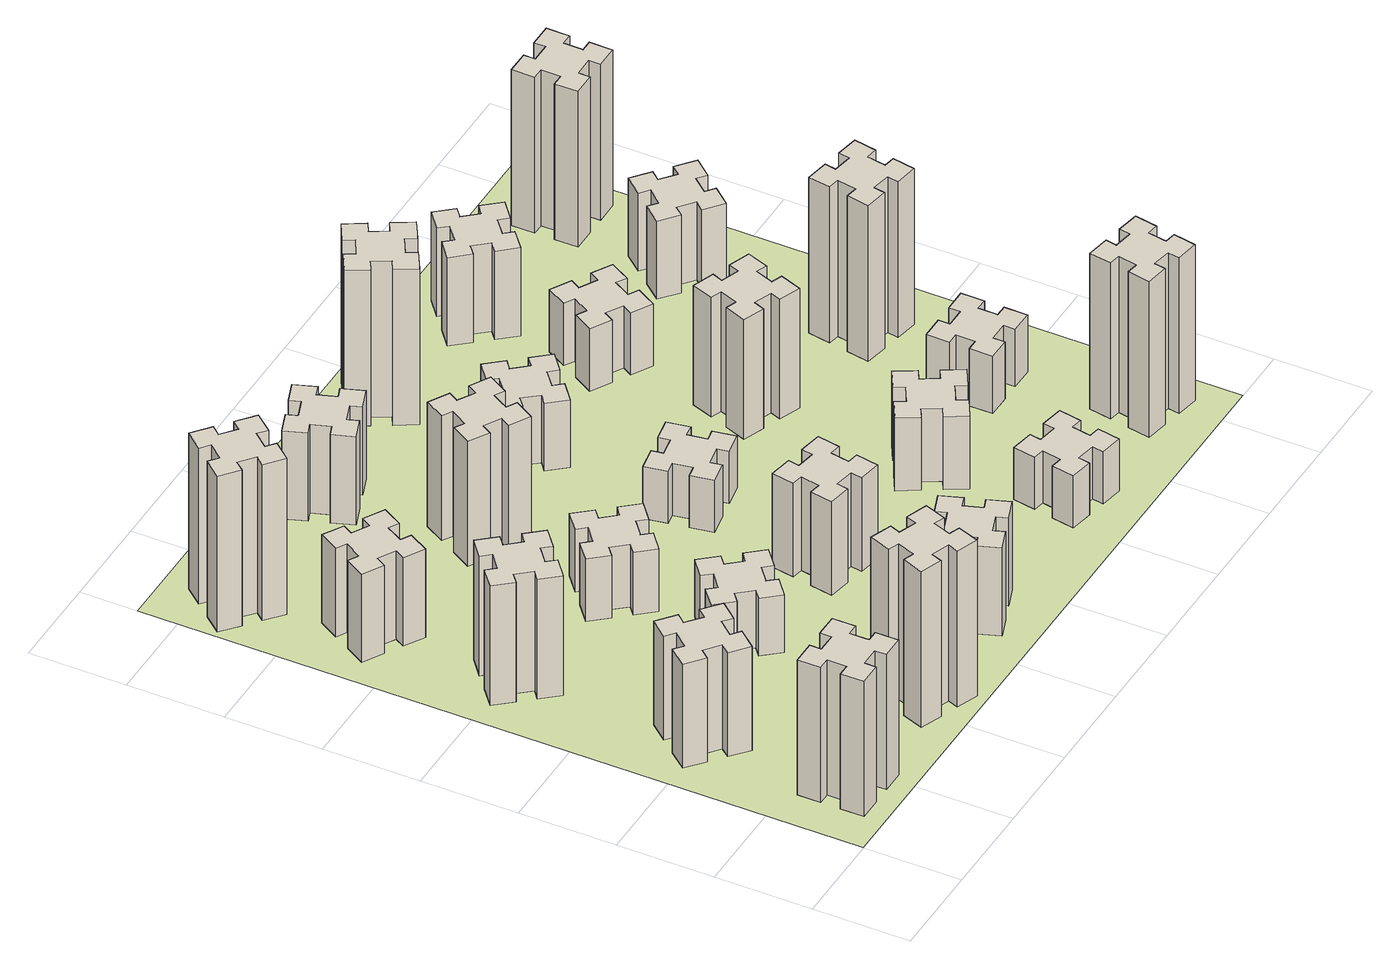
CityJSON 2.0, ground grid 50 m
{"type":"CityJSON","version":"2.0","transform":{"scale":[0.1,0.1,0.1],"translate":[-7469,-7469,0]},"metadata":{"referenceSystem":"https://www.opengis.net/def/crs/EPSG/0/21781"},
"CityObjects":{
"building1":{"type":"Building","attributes":{"class":"1000","function":"1000","usage":"1000","yearOfConstruction":2016,"roofType":"1000","measuredHeight":78,"storeysAboveGround":30,"storeysBelowGround":0},"geometry":[{"type":"Solid","lod":"1","boundaries":[[[[0,1,2,3,4,5,6,7,8,9,10,11,12,13,14,15,16,17,18,19]],[[17,16,20,21]],[[16,15,22,20]],[[15,14,23,22]],[[14,13,24,23]],[[13,12,25,24]],[[12,11,26,25]],[[11,10,27,26]],[[10,9,28,27]],[[9,8,29,28]],[[8,7,30,29]],[[7,6,31,30]],[[6,5,32,31]],[[5,4,33,32]],[[4,3,34,33]],[[3,2,35,34]],[[2,1,36,35]],[[1,0,37,36]],[[0,19,38,37]],[[19,18,39,38]],[[18,17,21,39]],[[24,25,26,27,28,29,30,31,32,33,34,35,36,37,38,39,21,20,22,23]]]]}]},
"building2":{"type":"Building","attributes":{"class":"1000","function":"1000","usage":"1000","yearOfConstruction":2016,"roofType":"1000","measuredHeight":60,"storeysAboveGround":30,"storeysBelowGround":0},"geometry":[{"type":"Solid","lod":"1","boundaries":[[[[40,41,42,43,44,45,46,47,48,49,50,51,52,53,54,55,56,57,58,59]],[[57,56,60,61]],[[56,55,62,60]],[[55,54,63,62]],[[54,53,64,63]],[[53,52,65,64]],[[52,51,66,65]],[[51,50,67,66]],[[50,49,68,67]],[[49,48,69,68]],[[48,47,70,69]],[[47,46,71,70]],[[46,45,72,71]],[[45,44,73,72]],[[44,43,74,73]],[[43,42,75,74]],[[42,41,76,75]],[[41,40,77,76]],[[40,59,78,77]],[[59,58,79,78]],[[58,57,61,79]],[[64,65,66,67,68,69,70,71,72,73,74,75,76,77,78,79,61,60,62,63]]]]}]},
"building3":{"type":"Building","attributes":{"class":"1000","function":"1000","usage":"1000","yearOfConstruction":2016,"roofType":"1000","measuredHeight":69,"storeysAboveGround":30,"storeysBelowGround":0},"geometry":[{"type":"Solid","lod":"1","boundaries":[[[[80,81,82,83,84,85,86,87,88,89,90,91,92,93,94,95,96,97,98,99]],[[97,96,100,101]],[[96,95,102,100]],[[95,94,103,102]],[[94,93,104,103]],[[93,92,105,104]],[[92,91,106,105]],[[91,90,107,106]],[[90,89,108,107]],[[89,88,109,108]],[[88,87,110,109]],[[87,86,111,110]],[[86,85,112,111]],[[85,84,113,112]],[[84,83,114,113]],[[83,82,115,114]],[[82,81,116,115]],[[81,80,117,116]],[[80,99,118,117]],[[99,98,119,118]],[[98,97,101,119]],[[104,105,106,107,108,109,110,111,112,113,114,115,116,117,118,119,101,100,102,103]]]]}]},
"building4":{"type":"Building","attributes":{"class":"1000","function":"1000","usage":"1000","yearOfConstruction":2016,"roofType":"1000","measuredHeight":51,"storeysAboveGround":30,"storeysBelowGround":0},"geometry":[{"type":"Solid","lod":"1","boundaries":[[[[120,121,122,123,124,125,126,127,128,129,130,131,132,133,134,135,136,137,138,139]],[[137,136,140,141]],[[136,135,142,140]],[[135,134,143,142]],[[134,133,144,143]],[[133,132,145,144]],[[132,131,146,145]],[[131,130,147,146]],[[130,129,148,147]],[[129,128,149,148]],[[128,127,150,149]],[[127,126,151,150]],[[126,125,152,151]],[[125,124,153,152]],[[124,123,154,153]],[[123,122,155,154]],[[122,121,156,155]],[[121,120,157,156]],[[120,139,158,157]],[[139,138,159,158]],[[138,137,141,159]],[[144,145,146,147,148,149,150,151,152,153,154,155,156,157,158,159,141,140,142,143]]]]}]},
"building5":{"type":"Building","attributes":{"class":"1000","function":"1000","usage":"1000","yearOfConstruction":2016,"roofType":"1000","measuredHeight":90,"storeysAboveGround":30,"storeysBelowGround":0},"geometry":[{"type":"Solid","lod":"1","boundaries":[[[[160,161,162,163,164,165,166,167,168,169,170,171,172,173,174,175,176,177,178,179]],[[177,176,180,181]],[[176,175,182,180]],[[175,174,183,182]],[[174,173,184,183]],[[173,172,185,184]],[[172,171,186,185]],[[171,170,187,186]],[[170,169,188,187]],[[169,168,189,188]],[[168,167,190,189]],[[167,166,191,190]],[[166,165,192,191]],[[165,164,193,192]],[[164,163,194,193]],[[163,162,195,194]],[[162,161,196,195]],[[161,160,197,196]],[[160,179,198,197]],[[179,178,199,198]],[[178,177,181,199]],[[184,185,186,187,188,189,190,191,192,193,194,195,196,197,198,199,181,180,182,183]]]]}]},
"building6":{"type":"Building","attributes":{"class":"1000","function":"1000","usage":"1000","yearOfConstruction":2016,"roofType":"1000","measuredHeight":90,"storeysAboveGround":30,"storeysBelowGround":0},"geometry":[{"type":"Solid","lod":"1","boundaries":[[[[200,201,202,203,204,205,206,207,208,209,210,211,212,213,214,215,216,217,218,219]],[[217,216,220,221]],[[216,215,222,220]],[[215,214,223,222]],[[214,213,224,223]],[[213,212,225,224]],[[212,211,226,225]],[[211,210,227,226]],[[210,209,228,227]],[[209,208,229,228]],[[208,207,230,229]],[[207,206,231,230]],[[206,205,232,231]],[[205,204,233,232]],[[204,203,234,233]],[[203,202,235,234]],[[202,201,236,235]],[[201,200,237,236]],[[200,219,238,237]],[[219,218,239,238]],[[218,217,221,239]],[[224,225,226,227,228,229,230,231,232,233,234,235,236,237,238,239,221,220,222,223]]]]}]},
"building7":{"type":"Building","attributes":{"class":"1000","function":"1000","usage":"1000","yearOfConstruction":2016,"roofType":"1000","measuredHeight":33,"storeysAboveGround":30,"storeysBelowGround":0},"geometry":[{"type":"Solid","lod":"1","boundaries":[[[[240,241,242,243,244,245,246,247,248,249,250,251,252,253,254,255,256,257,258,259]],[[257,256,260,261]],[[256,255,262,260]],[[255,254,263,262]],[[254,253,264,263]],[[253,252,265,264]],[[252,251,266,265]],[[251,250,267,266]],[[250,249,268,267]],[[249,248,269,268]],[[248,247,270,269]],[[247,246,271,270]],[[246,245,272,271]],[[245,244,273,272]],[[244,243,274,273]],[[243,242,275,274]],[[242,241,276,275]],[[241,240,277,276]],[[240,259,278,277]],[[259,258,279,278]],[[258,257,261,279]],[[264,265,266,267,268,269,270,271,272,273,274,275,276,277,278,279,261,260,262,263]]]]}]},
"building8":{"type":"Building","attributes":{"class":"1000","function":"1000","usage":"1000","yearOfConstruction":2016,"roofType":"1000","measuredHeight":36,"storeysAboveGround":30,"storeysBelowGround":0},"geometry":[{"type":"Solid","lod":"1","boundaries":[[[[280,281,282,283,284,285,286,287,288,289,290,291,292,293,294,295,296,297,298,299]],[[297,296,300,301]],[[296,295,302,300]],[[295,294,303,302]],[[294,293,304,303]],[[293,292,305,304]],[[292,291,306,305]],[[291,290,307,306]],[[290,289,308,307]],[[289,288,309,308]],[[288,287,310,309]],[[287,286,311,310]],[[286,285,312,311]],[[285,284,313,312]],[[284,283,314,313]],[[283,282,315,314]],[[282,281,316,315]],[[281,280,317,316]],[[280,299,318,317]],[[299,298,319,318]],[[298,297,301,319]],[[304,305,306,307,308,309,310,311,312,313,314,315,316,317,318,319,301,300,302,303]]]]}]},
"building9":{"type":"Building","attributes":{"class":"1000","function":"1000","usage":"1000","yearOfConstruction":2016,"roofType":"1000","measuredHeight":51,"storeysAboveGround":30,"storeysBelowGround":0},"geometry":[{"type":"Solid","lod":"1","boundaries":[[[[320,321,322,323,324,325,326,327,328,329,330,331,332,333,334,335,336,337,338,339]],[[337,336,340,341]],[[336,335,342,340]],[[335,334,343,342]],[[334,333,344,343]],[[333,332,345,344]],[[332,331,346,345]],[[331,330,347,346]],[[330,329,348,347]],[[329,328,349,348]],[[328,327,350,349]],[[327,326,351,350]],[[326,325,352,351]],[[325,324,353,352]],[[324,323,354,353]],[[323,322,355,354]],[[322,321,356,355]],[[321,320,357,356]],[[320,339,358,357]],[[339,338,359,358]],[[338,337,341,359]],[[344,345,346,347,348,349,350,351,352,353,354,355,356,357,358,359,341,340,342,343]]]]}]},
"building10":{"type":"Building","attributes":{"class":"1000","function":"1000","usage":"1000","yearOfConstruction":2016,"roofType":"1000","measuredHeight":72,"storeysAboveGround":30,"storeysBelowGround":0},"geometry":[{"type":"Solid","lod":"1","boundaries":[[[[360,361,362,363,364,365,366,367,368,369,370,371,372,373,374,375,376,377,378,379]],[[377,376,380,381]],[[376,375,382,380]],[[375,374,383,382]],[[374,373,384,383]],[[373,372,385,384]],[[372,371,386,385]],[[371,370,387,386]],[[370,369,388,387]],[[369,368,389,388]],[[368,367,390,389]],[[367,366,391,390]],[[366,365,392,391]],[[365,364,393,392]],[[364,363,394,393]],[[363,362,395,394]],[[362,361,396,395]],[[361,360,397,396]],[[360,379,398,397]],[[379,378,399,398]],[[378,377,381,399]],[[384,385,386,387,388,389,390,391,392,393,394,395,396,397,398,399,381,380,382,383]]]]}]},
"building11":{"type":"Building","attributes":{"class":"1000","function":"1000","usage":"1000","yearOfConstruction":2016,"roofType":"1000","measuredHeight":54,"storeysAboveGround":30,"storeysBelowGround":0},"geometry":[{"type":"Solid","lod":"1","boundaries":[[[[400,401,402,403,404,405,406,407,408,409,410,411,412,413,414,415,416,417,418,419]],[[417,416,420,421]],[[416,415,422,420]],[[415,414,423,422]],[[414,413,424,423]],[[413,412,425,424]],[[412,411,426,425]],[[411,410,427,426]],[[410,409,428,427]],[[409,408,429,428]],[[408,407,430,429]],[[407,406,431,430]],[[406,405,432,431]],[[405,404,433,432]],[[404,403,434,433]],[[403,402,435,434]],[[402,401,436,435]],[[401,400,437,436]],[[400,419,438,437]],[[419,418,439,438]],[[418,417,421,439]],[[424,425,426,427,428,429,430,431,432,433,434,435,436,437,438,439,421,420,422,423]]]]}]},
"building12":{"type":"Building","attributes":{"class":"1000","function":"1000","usage":"1000","yearOfConstruction":2016,"roofType":"1000","measuredHeight":51,"storeysAboveGround":30,"storeysBelowGround":0},"geometry":[{"type":"Solid","lod":"1","boundaries":[[[[440,441,442,443,444,445,446,447,448,449,450,451,452,453,454,455,456,457,458,459]],[[457,456,460,461]],[[456,455,462,460]],[[455,454,463,462]],[[454,453,464,463]],[[453,452,465,464]],[[452,451,466,465]],[[451,450,467,466]],[[450,449,468,467]],[[449,448,469,468]],[[448,447,470,469]],[[447,446,471,470]],[[446,445,472,471]],[[445,444,473,472]],[[444,443,474,473]],[[443,442,475,474]],[[442,441,476,475]],[[441,440,477,476]],[[440,459,478,477]],[[459,458,479,478]],[[458,457,461,479]],[[464,465,466,467,468,469,470,471,472,473,474,475,476,477,478,479,461,460,462,463]]]]}]},
"building13":{"type":"Building","attributes":{"class":"1000","function":"1000","usage":"1000","yearOfConstruction":2016,"roofType":"1000","measuredHeight":30,"storeysAboveGround":30,"storeysBelowGround":0},"geometry":[{"type":"Solid","lod":"1","boundaries":[[[[480,481,482,483,484,485,486,487,488,489,490,491,492,493,494,495,496,497,498,499]],[[497,496,500,501]],[[496,495,502,500]],[[495,494,503,502]],[[494,493,504,503]],[[493,492,505,504]],[[492,491,506,505]],[[491,490,507,506]],[[490,489,508,507]],[[489,488,509,508]],[[488,487,510,509]],[[487,486,511,510]],[[486,485,512,511]],[[485,484,513,512]],[[484,483,514,513]],[[483,482,515,514]],[[482,481,516,515]],[[481,480,517,516]],[[480,499,518,517]],[[499,498,519,518]],[[498,497,501,519]],[[504,505,506,507,508,509,510,511,512,513,514,515,516,517,518,519,501,500,502,503]]]]}]},
"building14":{"type":"Building","attributes":{"class":"1000","function":"1000","usage":"1000","yearOfConstruction":2016,"roofType":"1000","measuredHeight":39,"storeysAboveGround":30,"storeysBelowGround":0},"geometry":[{"type":"Solid","lod":"1","boundaries":[[[[520,521,522,523,524,525,526,527,528,529,530,531,532,533,534,535,536,537,538,539]],[[537,536,540,541]],[[536,535,542,540]],[[535,534,543,542]],[[534,533,544,543]],[[533,532,545,544]],[[532,531,546,545]],[[531,530,547,546]],[[530,529,548,547]],[[529,528,549,548]],[[528,527,550,549]],[[527,526,551,550]],[[526,525,552,551]],[[525,524,553,552]],[[524,523,554,553]],[[523,522,555,554]],[[522,521,556,555]],[[521,520,557,556]],[[520,539,558,557]],[[539,538,559,558]],[[538,537,541,559]],[[544,545,546,547,548,549,550,551,552,553,554,555,556,557,558,559,541,540,542,543]]]]}]},
"building15":{"type":"Building","attributes":{"class":"1000","function":"1000","usage":"1000","yearOfConstruction":2016,"roofType":"1000","measuredHeight":30,"storeysAboveGround":30,"storeysBelowGround":0},"geometry":[{"type":"Solid","lod":"1","boundaries":[[[[560,561,562,563,564,565,566,567,568,569,570,571,572,573,574,575,576,577,578,579]],[[577,576,580,581]],[[576,575,582,580]],[[575,574,583,582]],[[574,573,584,583]],[[573,572,585,584]],[[572,571,586,585]],[[571,570,587,586]],[[570,569,588,587]],[[569,568,589,588]],[[568,567,590,589]],[[567,566,591,590]],[[566,565,592,591]],[[565,564,593,592]],[[564,563,594,593]],[[563,562,595,594]],[[562,561,596,595]],[[561,560,597,596]],[[560,579,598,597]],[[579,578,599,598]],[[578,577,581,599]],[[584,585,586,587,588,589,590,591,592,593,594,595,596,597,598,599,581,580,582,583]]]]}]},
"building16":{"type":"Building","attributes":{"class":"1000","function":"1000","usage":"1000","yearOfConstruction":2016,"roofType":"1000","measuredHeight":90,"storeysAboveGround":30,"storeysBelowGround":0},"geometry":[{"type":"Solid","lod":"1","boundaries":[[[[600,601,602,603,604,605,606,607,608,609,610,611,612,613,614,615,616,617,618,619]],[[617,616,620,621]],[[616,615,622,620]],[[615,614,623,622]],[[614,613,624,623]],[[613,612,625,624]],[[612,611,626,625]],[[611,610,627,626]],[[610,609,628,627]],[[609,608,629,628]],[[608,607,630,629]],[[607,606,631,630]],[[606,605,632,631]],[[605,604,633,632]],[[604,603,634,633]],[[603,602,635,634]],[[602,601,636,635]],[[601,600,637,636]],[[600,619,638,637]],[[619,618,639,638]],[[618,617,621,639]],[[624,625,626,627,628,629,630,631,632,633,634,635,636,637,638,639,621,620,622,623]]]]}]},
"building17":{"type":"Building","attributes":{"class":"1000","function":"1000","usage":"1000","yearOfConstruction":2016,"roofType":"1000","measuredHeight":42,"storeysAboveGround":30,"storeysBelowGround":0},"geometry":[{"type":"Solid","lod":"1","boundaries":[[[[640,641,642,643,644,645,646,647,648,649,650,651,652,653,654,655,656,657,658,659]],[[657,656,660,661]],[[656,655,662,660]],[[655,654,663,662]],[[654,653,664,663]],[[653,652,665,664]],[[652,651,666,665]],[[651,650,667,666]],[[650,649,668,667]],[[649,648,669,668]],[[648,647,670,669]],[[647,646,671,670]],[[646,645,672,671]],[[645,644,673,672]],[[644,643,674,673]],[[643,642,675,674]],[[642,641,676,675]],[[641,640,677,676]],[[640,659,678,677]],[[659,658,679,678]],[[658,657,661,679]],[[664,665,666,667,668,669,670,671,672,673,674,675,676,677,678,679,661,660,662,663]]]]}]},
"building18":{"type":"Building","attributes":{"class":"1000","function":"1000","usage":"1000","yearOfConstruction":2016,"roofType":"1000","measuredHeight":69,"storeysAboveGround":30,"storeysBelowGround":0},"geometry":[{"type":"Solid","lod":"1","boundaries":[[[[680,681,682,683,684,685,686,687,688,689,690,691,692,693,694,695,696,697,698,699]],[[697,696,700,701]],[[696,695,702,700]],[[695,694,703,702]],[[694,693,704,703]],[[693,692,705,704]],[[692,691,706,705]],[[691,690,707,706]],[[690,689,708,707]],[[689,688,709,708]],[[688,687,710,709]],[[687,686,711,710]],[[686,685,712,711]],[[685,684,713,712]],[[684,683,714,713]],[[683,682,715,714]],[[682,681,716,715]],[[681,680,717,716]],[[680,699,718,717]],[[699,698,719,718]],[[698,697,701,719]],[[704,705,706,707,708,709,710,711,712,713,714,715,716,717,718,719,701,700,702,703]]]]}]},
"building19":{"type":"Building","attributes":{"class":"1000","function":"1000","usage":"1000","yearOfConstruction":2016,"roofType":"1000","measuredHeight":36,"storeysAboveGround":30,"storeysBelowGround":0},"geometry":[{"type":"Solid","lod":"1","boundaries":[[[[720,721,722,723,724,725,726,727,728,729,730,731,732,733,734,735,736,737,738,739]],[[737,736,740,741]],[[736,735,742,740]],[[735,734,743,742]],[[734,733,744,743]],[[733,732,745,744]],[[732,731,746,745]],[[731,730,747,746]],[[730,729,748,747]],[[729,728,749,748]],[[728,727,750,749]],[[727,726,751,750]],[[726,725,752,751]],[[725,724,753,752]],[[724,723,754,753]],[[723,722,755,754]],[[722,721,756,755]],[[721,720,757,756]],[[720,739,758,757]],[[739,738,759,758]],[[738,737,741,759]],[[744,745,746,747,748,749,750,751,752,753,754,755,756,757,758,759,741,740,742,743]]]]}]},
"building20":{"type":"Building","attributes":{"class":"1000","function":"1000","usage":"1000","yearOfConstruction":2016,"roofType":"1000","measuredHeight":90,"storeysAboveGround":30,"storeysBelowGround":0},"geometry":[{"type":"Solid","lod":"1","boundaries":[[[[760,761,762,763,764,765,766,767,768,769,770,771,772,773,774,775,776,777,778,779]],[[777,776,780,781]],[[776,775,782,780]],[[775,774,783,782]],[[774,773,784,783]],[[773,772,785,784]],[[772,771,786,785]],[[771,770,787,786]],[[770,769,788,787]],[[769,768,789,788]],[[768,767,790,789]],[[767,766,791,790]],[[766,765,792,791]],[[765,764,793,792]],[[764,763,794,793]],[[763,762,795,794]],[[762,761,796,795]],[[761,760,797,796]],[[760,779,798,797]],[[779,778,799,798]],[[778,777,781,799]],[[784,785,786,787,788,789,790,791,792,793,794,795,796,797,798,799,781,780,782,783]]]]}]},
"building21":{"type":"Building","attributes":{"class":"1000","function":"1000","usage":"1000","yearOfConstruction":2016,"roofType":"1000","measuredHeight":33,"storeysAboveGround":30,"storeysBelowGround":0},"geometry":[{"type":"Solid","lod":"1","boundaries":[[[[800,801,802,803,804,805,806,807,808,809,810,811,812,813,814,815,816,817,818,819]],[[817,816,820,821]],[[816,815,822,820]],[[815,814,823,822]],[[814,813,824,823]],[[813,812,825,824]],[[812,811,826,825]],[[811,810,827,826]],[[810,809,828,827]],[[809,808,829,828]],[[808,807,830,829]],[[807,806,831,830]],[[806,805,832,831]],[[805,804,833,832]],[[804,803,834,833]],[[803,802,835,834]],[[802,801,836,835]],[[801,800,837,836]],[[800,819,838,837]],[[819,818,839,838]],[[818,817,821,839]],[[824,825,826,827,828,829,830,831,832,833,834,835,836,837,838,839,821,820,822,823]]]]}]},
"building22":{"type":"Building","attributes":{"class":"1000","function":"1000","usage":"1000","yearOfConstruction":2016,"roofType":"1000","measuredHeight":51,"storeysAboveGround":30,"storeysBelowGround":0},"geometry":[{"type":"Solid","lod":"1","boundaries":[[[[840,841,842,843,844,845,846,847,848,849,850,851,852,853,854,855,856,857,858,859]],[[857,856,860,861]],[[856,855,862,860]],[[855,854,863,862]],[[854,853,864,863]],[[853,852,865,864]],[[852,851,866,865]],[[851,850,867,866]],[[850,849,868,867]],[[849,848,869,868]],[[848,847,870,869]],[[847,846,871,870]],[[846,845,872,871]],[[845,844,873,872]],[[844,843,874,873]],[[843,842,875,874]],[[842,841,876,875]],[[841,840,877,876]],[[840,859,878,877]],[[859,858,879,878]],[[858,857,861,879]],[[864,865,866,867,868,869,870,871,872,873,874,875,876,877,878,879,861,860,862,863]]]]}]},
"building23":{"type":"Building","attributes":{"class":"1000","function":"1000","usage":"1000","yearOfConstruction":2016,"roofType":"1000","measuredHeight":90,"storeysAboveGround":30,"storeysBelowGround":0},"geometry":[{"type":"Solid","lod":"1","boundaries":[[[[880,881,882,883,884,885,886,887,888,889,890,891,892,893,894,895,896,897,898,899]],[[897,896,900,901]],[[896,895,902,900]],[[895,894,903,902]],[[894,893,904,903]],[[893,892,905,904]],[[892,891,906,905]],[[891,890,907,906]],[[890,889,908,907]],[[889,888,909,908]],[[888,887,910,909]],[[887,886,911,910]],[[886,885,912,911]],[[885,884,913,912]],[[884,883,914,913]],[[883,882,915,914]],[[882,881,916,915]],[[881,880,917,916]],[[880,899,918,917]],[[899,898,919,918]],[[898,897,901,919]],[[904,905,906,907,908,909,910,911,912,913,914,915,916,917,918,919,901,900,902,903]]]]}]},
"building24":{"type":"Building","attributes":{"class":"1000","function":"1000","usage":"1000","yearOfConstruction":2016,"roofType":"1000","measuredHeight":45,"storeysAboveGround":30,"storeysBelowGround":0},"geometry":[{"type":"Solid","lod":"1","boundaries":[[[[920,921,922,923,924,925,926,927,928,929,930,931,932,933,934,935,936,937,938,939]],[[937,936,940,941]],[[936,935,942,940]],[[935,934,943,942]],[[934,933,944,943]],[[933,932,945,944]],[[932,931,946,945]],[[931,930,947,946]],[[930,929,948,947]],[[929,928,949,948]],[[928,927,950,949]],[[927,926,951,950]],[[926,925,952,951]],[[925,924,953,952]],[[924,923,954,953]],[[923,922,955,954]],[[922,921,956,955]],[[921,920,957,956]],[[920,939,958,957]],[[939,938,959,958]],[[938,937,941,959]],[[944,945,946,947,948,949,950,951,952,953,954,955,956,957,958,959,941,940,942,943]]]]}]},
"building25":{"type":"Building","attributes":{"class":"1000","function":"1000","usage":"1000","yearOfConstruction":2016,"roofType":"1000","measuredHeight":90,"storeysAboveGround":30,"storeysBelowGround":0},"geometry":[{"type":"Solid","lod":"1","boundaries":[[[[960,961,962,963,964,965,966,967,968,969,970,971,972,973,974,975,976,977,978,979]],[[977,976,980,981]],[[976,975,982,980]],[[975,974,983,982]],[[974,973,984,983]],[[973,972,985,984]],[[972,971,986,985]],[[971,970,987,986]],[[970,969,988,987]],[[969,968,989,988]],[[968,967,990,989]],[[967,966,991,990]],[[966,965,992,991]],[[965,964,993,992]],[[964,963,994,993]],[[963,962,995,994]],[[962,961,996,995]],[[961,960,997,996]],[[960,979,998,997]],[[979,978,999,998]],[[978,977,981,999]],[[984,985,986,987,988,989,990,991,992,993,994,995,996,997,998,999,981,980,982,983]]]]}]},
"landuse1":{"type":"LandUse","attributes":{"name":"plot1","function":"1010"},"geometry":[{"type":"MultiSurface","lod":"1","boundaries":[[[1000,1001,1002,1003]]]}]}
},
"vertices":[
[265,325,0],[265,225,0],[205,225,0],[205,105,0],[325,105,0],[325,165,0],[425,165,0],[425,105,0],[545,105,0],[545,225,0],[485,225,0],[485,325,0],[545,325,0],[545,445,0],[425,445,0],[425,385,0],[325,385,0],[325,445,0],[205,445,0],[205,325,0],[325,385,780],[325,445,780],[425,385,780],[425,445,780],[545,445,780],[545,325,780],[485,325,780],[485,225,780],[545,225,780],[545,105,780],[425,105,780],[425,165,780],[325,165,780],[325,105,780],[205,105,780],[205,225,780],[265,225,780],[265,325,780],[205,325,780],[205,445,780],
[484,1067,0],[408,1132,0],[446,1178,0],[354,1255,0],[277,1163,0],[323,1124,0],[259,1048,0],[213,1086,0],[136,994,0],[228,917,0],[266,963,0],[343,899,0],[304,853,0],[396,776,0],[473,868,0],[427,906,0],[492,983,0],[538,944,0],[615,1036,0],[523,1113,0],[492,983,600],[538,944,600],[427,906,600],[473,868,600],[396,776,600],[304,853,600],[343,899,600],[266,963,600],[228,917,600],[136,994,600],[213,1086,600],[259,1048,600],[323,1124,600],[277,1163,600],[354,1255,600],[446,1178,600],[408,1132,600],[484,1067,600],[523,1113,600],[615,1036,600],
[492,1988,0],[427,2064,0],[473,2103,0],[396,2195,0],[304,2118,0],[343,2072,0],[266,2007,0],[228,2053,0],[136,1976,0],[213,1884,0],[259,1923,0],[323,1846,0],[277,1808,0],[354,1716,0],[446,1793,0],[408,1839,0],[484,1903,0],[523,1857,0],[615,1934,0],[538,2026,0],[484,1903,690],[523,1857,690],[408,1839,690],[446,1793,690],[354,1716,690],[277,1808,690],[323,1846,690],[259,1923,690],[213,1884,690],[136,1976,690],[228,2053,690],[266,2007,690],[343,2072,690],[304,2118,690],[396,2195,690],[473,2103,690],[427,2064,690],[492,1988,690],[538,2026,690],[615,1934,690],
[446,2597,0],[496,2684,0],[548,2654,0],[608,2758,0],[504,2818,0],[474,2766,0],[387,2816,0],[417,2868,0],[313,2928,0],[253,2824,0],[305,2794,0],[255,2707,0],[203,2737,0],[143,2633,0],[247,2573,0],[277,2625,0],[364,2575,0],[334,2523,0],[438,2463,0],[498,2567,0],[364,2575,510],[334,2523,510],[277,2625,510],[247,2573,510],[143,2633,510],[203,2737,510],[255,2707,510],[305,2794,510],[253,2824,510],[313,2928,510],[417,2868,510],[387,2816,510],[474,2766,510],[504,2818,510],[608,2758,510],[548,2654,510],[496,2684,510],[446,2597,510],[498,2567,510],[438,2463,510],
[1029,360,0],[995,266,0],[939,287,0],[897,174,0],[1010,133,0],[1031,189,0],[1125,155,0],[1104,99,0],[1217,57,0],[1258,170,0],[1202,191,0],[1236,285,0],[1292,264,0],[1333,377,0],[1220,418,0],[1200,362,0],[1106,396,0],[1127,452,0],[1014,493,0],[973,380,0],[1106,396,900],[1127,452,900],[1200,362,900],[1220,418,900],[1333,377,900],[1292,264,900],[1236,285,900],[1202,191,900],[1258,170,900],[1217,57,900],[1104,99,900],[1125,155,900],[1031,189,900],[1010,133,900],[897,174,900],[939,287,900],[995,266,900],[1029,360,900],[973,380,900],[1014,493,900],
[384,3387,0],[308,3452,0],[346,3498,0],[254,3575,0],[177,3483,0],[223,3444,0],[159,3368,0],[113,3406,0],[36,3314,0],[128,3237,0],[166,3283,0],[243,3219,0],[204,3173,0],[296,3096,0],[373,3188,0],[327,3226,0],[392,3303,0],[438,3264,0],[515,3356,0],[423,3433,0],[392,3303,900],[438,3264,900],[327,3226,900],[373,3188,900],[296,3096,900],[204,3173,900],[243,3219,900],[166,3283,900],[128,3237,900],[36,3314,900],[113,3406,900],[159,3368,900],[223,3444,900],[177,3483,900],[254,3575,900],[346,3498,900],[308,3452,900],[384,3387,900],[423,3433,900],[515,3356,900],
[1083,1332,0],[1006,1267,0],[968,1313,0],[876,1236,0],[953,1144,0],[999,1183,0],[1063,1106,0],[1017,1068,0],[1094,976,0],[1186,1053,0],[1148,1099,0],[1224,1163,0],[1263,1117,0],[1355,1194,0],[1278,1286,0],[1232,1248,0],[1167,1324,0],[1213,1363,0],[1136,1455,0],[1044,1378,0],[1167,1324,330],[1213,1363,330],[1232,1248,330],[1278,1286,330],[1355,1194,330],[1263,1117,330],[1224,1163,330],[1148,1099,330],[1186,1053,330],[1094,976,330],[1017,1068,330],[1063,1106,330],[999,1183,330],[953,1144,330],[876,1236,330],[968,1313,330],[1006,1267,330],[1083,1332,330],[1044,1378,330],[1136,1455,330],
[1083,1972,0],[1006,1907,0],[968,1953,0],[876,1876,0],[953,1784,0],[999,1823,0],[1063,1746,0],[1017,1708,0],[1094,1616,0],[1186,1693,0],[1148,1739,0],[1224,1803,0],[1263,1757,0],[1355,1834,0],[1278,1926,0],[1232,1888,0],[1167,1964,0],[1213,2003,0],[1136,2095,0],[1044,2018,0],[1167,1964,360],[1213,2003,360],[1232,1888,360],[1278,1926,360],[1355,1834,360],[1263,1757,360],[1224,1803,360],[1148,1739,360],[1186,1693,360],[1094,1616,360],[1017,1708,360],[1063,1746,360],[999,1823,360],[953,1784,360],[876,1876,360],[968,1953,360],[1006,1907,360],[1083,1972,360],[1044,2018,360],[1136,2095,360],
[1765,496,0],[1671,462,0],[1650,518,0],[1537,477,0],[1579,364,0],[1635,385,0],[1669,291,0],[1613,270,0],[1654,157,0],[1767,199,0],[1746,255,0],[1840,289,0],[1860,233,0],[1973,274,0],[1932,387,0],[1876,366,0],[1842,460,0],[1898,480,0],[1857,593,0],[1744,552,0],[1842,460,510],[1898,480,510],[1876,366,510],[1932,387,510],[1973,274,510],[1860,233,510],[1840,289,510],[1746,255,510],[1767,199,510],[1654,157,510],[1613,270,510],[1669,291,510],[1635,385,510],[1579,364,510],[1537,477,510],[1650,518,510],[1671,462,510],[1765,496,510],[1744,552,510],[1857,593,510],
[1314,2666,0],[1227,2716,0],[1257,2768,0],[1153,2828,0],[1093,2724,0],[1145,2694,0],[1095,2607,0],[1043,2637,0],[983,2533,0],[1087,2473,0],[1117,2525,0],[1204,2475,0],[1174,2423,0],[1278,2363,0],[1338,2467,0],[1286,2497,0],[1336,2584,0],[1388,2554,0],[1448,2658,0],[1344,2718,0],[1336,2584,720],[1388,2554,720],[1286,2497,720],[1338,2467,720],[1278,2363,720],[1174,2423,720],[1204,2475,720],[1117,2525,720],[1087,2473,720],[983,2533,720],[1043,2637,720],[1095,2607,720],[1145,2694,720],[1093,2724,720],[1153,2828,720],[1257,2768,720],[1227,2716,720],[1314,2666,720],[1344,2718,720],[1448,2658,720],
[1855,1047,0],[1872,1145,0],[1931,1135,0],[1952,1253,0],[1834,1274,0],[1824,1215,0],[1725,1232,0],[1736,1291,0],[1617,1312,0],[1597,1194,0],[1656,1184,0],[1638,1085,0],[1579,1096,0],[1558,977,0],[1677,957,0],[1687,1016,0],[1785,998,0],[1775,939,0],[1893,918,0],[1914,1037,0],[1785,998,540],[1775,939,540],[1687,1016,540],[1677,957,540],[1558,977,540],[1579,1096,540],[1638,1085,540],[1656,1184,540],[1597,1194,540],[1617,1312,540],[1736,1291,540],[1725,1232,540],[1824,1215,540],[1834,1274,540],[1952,1253,540],[1931,1135,540],[1872,1145,540],[1855,1047,540],[1914,1037,540],[1893,918,540],
[1125,3456,0],[1031,3422,0],[1010,3478,0],[897,3437,0],[939,3324,0],[995,3345,0],[1029,3251,0],[973,3230,0],[1014,3117,0],[1127,3159,0],[1106,3215,0],[1200,3249,0],[1220,3193,0],[1333,3234,0],[1292,3347,0],[1236,3326,0],[1202,3420,0],[1258,3440,0],[1217,3553,0],[1104,3512,0],[1202,3420,510],[1258,3440,510],[1236,3326,510],[1292,3347,510],[1333,3234,510],[1220,3193,510],[1200,3249,510],[1106,3215,510],[1127,3159,510],[1014,3117,510],[973,3230,510],[1029,3251,510],[995,3345,510],[939,3324,510],[897,3437,510],[1010,3478,510],[1031,3422,510],[1125,3456,510],[1104,3512,510],[1217,3553,510],
[1972,1825,0],[1955,1924,0],[2014,1934,0],[1993,2052,0],[1875,2031,0],[1885,1972,0],[1787,1955,0],[1777,2014,0],[1658,1993,0],[1679,1875,0],[1738,1885,0],[1756,1787,0],[1697,1777,0],[1717,1658,0],[1836,1679,0],[1825,1738,0],[1924,1756,0],[1934,1697,0],[2052,1717,0],[2031,1836,0],[1924,1756,300],[1934,1697,300],[1825,1738,300],[1836,1679,300],[1717,1658,300],[1697,1777,300],[1756,1787,300],[1738,1885,300],[1679,1875,300],[1658,1993,300],[1777,2014,300],[1787,1955,300],[1885,1972,300],[1875,2031,300],[1993,2052,300],[2014,1934,300],[1955,1924,300],[1972,1825,300],[2031,1836,300],[2052,1717,300],
[1888,2579,0],[1964,2643,0],[2003,2597,0],[2095,2674,0],[2018,2766,0],[1972,2728,0],[1907,2804,0],[1953,2843,0],[1876,2935,0],[1784,2858,0],[1823,2812,0],[1746,2747,0],[1708,2793,0],[1616,2716,0],[1693,2624,0],[1739,2663,0],[1803,2586,0],[1757,2548,0],[1834,2456,0],[1926,2533,0],[1803,2586,390],[1757,2548,390],[1739,2663,390],[1693,2624,390],[1616,2716,390],[1708,2793,390],[1746,2747,390],[1823,2812,390],[1784,2858,390],[1876,2935,390],[1953,2843,390],[1907,2804,390],[1972,2728,390],[2018,2766,390],[2095,2674,390],[2003,2597,390],[1964,2643,390],[1888,2579,390],[1926,2533,390],[1834,2456,390],
[2596,444,0],[2578,345,0],[2519,356,0],[2498,237,0],[2617,217,0],[2627,276,0],[2725,258,0],[2715,199,0],[2833,178,0],[2854,297,0],[2795,307,0],[2812,405,0],[2871,395,0],[2892,513,0],[2774,534,0],[2764,475,0],[2665,492,0],[2676,551,0],[2557,572,0],[2537,454,0],[2665,492,300],[2676,551,300],[2764,475,300],[2774,534,300],[2892,513,300],[2871,395,300],[2812,405,300],[2795,307,300],[2854,297,300],[2833,178,300],[2715,199,300],[2725,258,300],[2627,276,300],[2617,217,300],[2498,237,300],[2519,356,300],[2578,345,300],[2596,444,300],[2537,454,300],[2557,572,300],
[1844,3556,0],[1757,3506,0],[1727,3558,0],[1623,3498,0],[1683,3394,0],[1735,3424,0],[1785,3337,0],[1733,3307,0],[1793,3203,0],[1897,3263,0],[1867,3315,0],[1954,3365,0],[1984,3313,0],[2088,3373,0],[2028,3477,0],[1976,3447,0],[1926,3534,0],[1978,3564,0],[1918,3668,0],[1814,3608,0],[1926,3534,900],[1978,3564,900],[1976,3447,900],[2028,3477,900],[2088,3373,900],[1984,3313,900],[1954,3365,900],[1867,3315,900],[1897,3263,900],[1793,3203,900],[1733,3307,900],[1785,3337,900],[1735,3424,900],[1683,3394,900],[1623,3498,900],[1727,3558,900],[1757,3506,900],[1844,3556,900],[1814,3608,900],[1918,3668,900],
[2584,1136,0],[2497,1086,0],[2467,1138,0],[2363,1078,0],[2423,974,0],[2475,1004,0],[2525,917,0],[2473,887,0],[2533,783,0],[2637,843,0],[2607,895,0],[2694,945,0],[2724,893,0],[2828,953,0],[2768,1057,0],[2716,1027,0],[2666,1114,0],[2718,1144,0],[2658,1248,0],[2554,1188,0],[2666,1114,420],[2718,1144,420],[2716,1027,420],[2768,1057,420],[2828,953,420],[2724,893,420],[2694,945,420],[2607,895,420],[2637,843,420],[2533,783,420],[2473,887,420],[2525,917,420],[2475,1004,420],[2423,974,420],[2363,1078,420],[2467,1138,420],[2497,1086,420],[2584,1136,420],[2554,1188,420],[2658,1248,420],
[2682,1871,0],[2716,1965,0],[2772,1944,0],[2813,2057,0],[2700,2098,0],[2680,2042,0],[2586,2076,0],[2607,2132,0],[2494,2173,0],[2453,2060,0],[2509,2040,0],[2475,1946,0],[2419,1967,0],[2377,1854,0],[2490,1813,0],[2511,1869,0],[2605,1835,0],[2584,1779,0],[2697,1737,0],[2738,1850,0],[2605,1835,690],[2584,1779,690],[2511,1869,690],[2490,1813,690],[2377,1854,690],[2419,1967,690],[2475,1946,690],[2509,2040,690],[2453,2060,690],[2494,2173,690],[2607,2132,690],[2586,2076,690],[2680,2042,690],[2700,2098,690],[2813,2057,690],[2772,1944,690],[2716,1965,690],[2682,1871,690],[2738,1850,690],[2697,1737,690],
[2525,2794,0],[2475,2707,0],[2423,2737,0],[2363,2633,0],[2467,2573,0],[2497,2625,0],[2584,2575,0],[2554,2523,0],[2658,2463,0],[2718,2567,0],[2666,2597,0],[2716,2684,0],[2768,2654,0],[2828,2758,0],[2724,2818,0],[2694,2766,0],[2607,2816,0],[2637,2868,0],[2533,2928,0],[2473,2824,0],[2607,2816,360],[2637,2868,360],[2694,2766,360],[2724,2818,360],[2828,2758,360],[2768,2654,360],[2716,2684,360],[2666,2597,360],[2718,2567,360],[2658,2463,360],[2554,2523,360],[2584,2575,360],[2497,2625,360],[2467,2573,360],[2363,2633,360],[2423,2737,360],[2475,2707,360],[2525,2794,360],[2473,2824,360],[2533,2928,360],
[3336,444,0],[3318,345,0],[3259,356,0],[3238,237,0],[3357,217,0],[3367,276,0],[3465,258,0],[3455,199,0],[3573,178,0],[3594,297,0],[3535,307,0],[3552,405,0],[3611,395,0],[3632,513,0],[3514,534,0],[3504,475,0],[3405,492,0],[3416,551,0],[3297,572,0],[3277,454,0],[3405,492,900],[3416,551,900],[3504,475,900],[3514,534,900],[3632,513,900],[3611,395,900],[3552,405,900],[3535,307,900],[3594,297,900],[3573,178,900],[3455,199,900],[3465,258,900],[3367,276,900],[3357,217,900],[3238,237,900],[3259,356,900],[3318,345,900],[3336,444,900],[3277,454,900],[3297,572,900],
[3185,1005,0],[3285,1005,0],[3285,945,0],[3405,945,0],[3405,1065,0],[3345,1065,0],[3345,1165,0],[3405,1165,0],[3405,1285,0],[3285,1285,0],[3285,1225,0],[3185,1225,0],[3185,1285,0],[3065,1285,0],[3065,1165,0],[3125,1165,0],[3125,1065,0],[3065,1065,0],[3065,945,0],[3185,945,0],[3125,1065,330],[3065,1065,330],[3125,1165,330],[3065,1165,330],[3065,1285,330],[3185,1285,330],[3185,1225,330],[3285,1225,330],[3285,1285,330],[3405,1285,330],[3405,1165,330],[3345,1165,330],[3345,1065,330],[3405,1065,330],[3405,945,330],[3285,945,330],[3285,1005,330],[3185,1005,330],[3185,945,330],[3065,945,330],
[2712,3368,0],[2647,3444,0],[2693,3483,0],[2616,3575,0],[2524,3498,0],[2563,3452,0],[2486,3387,0],[2448,3433,0],[2356,3356,0],[2433,3264,0],[2479,3303,0],[2543,3226,0],[2497,3188,0],[2574,3096,0],[2666,3173,0],[2628,3219,0],[2704,3283,0],[2743,3237,0],[2835,3314,0],[2758,3406,0],[2704,3283,510],[2743,3237,510],[2628,3219,510],[2666,3173,510],[2574,3096,510],[2497,3188,510],[2543,3226,510],[2479,3303,510],[2433,3264,510],[2356,3356,510],[2448,3433,510],[2486,3387,510],[2563,3452,510],[2524,3498,510],[2616,3575,510],[2693,3483,510],[2647,3444,510],[2712,3368,510],[2758,3406,510],[2835,3314,510],
[3267,1656,0],[3365,1638,0],[3355,1579,0],[3473,1558,0],[3494,1677,0],[3435,1687,0],[3452,1785,0],[3511,1775,0],[3532,1893,0],[3414,1914,0],[3404,1855,0],[3305,1872,0],[3316,1931,0],[3197,1952,0],[3177,1834,0],[3236,1824,0],[3218,1725,0],[3159,1736,0],[3138,1617,0],[3257,1597,0],[3218,1725,900],[3159,1736,900],[3236,1824,900],[3177,1834,900],[3197,1952,900],[3316,1931,900],[3305,1872,900],[3404,1855,900],[3414,1914,900],[3532,1893,900],[3511,1775,900],[3452,1785,900],[3435,1687,900],[3494,1677,900],[3473,1558,900],[3355,1579,900],[3365,1638,900],[3267,1656,900],[3257,1597,900],[3138,1617,900],
[3444,2747,0],[3368,2812,0],[3406,2858,0],[3314,2935,0],[3237,2843,0],[3283,2804,0],[3219,2728,0],[3173,2766,0],[3096,2674,0],[3188,2597,0],[3226,2643,0],[3303,2579,0],[3264,2533,0],[3356,2456,0],[3433,2548,0],[3387,2586,0],[3452,2663,0],[3498,2624,0],[3575,2716,0],[3483,2793,0],[3452,2663,450],[3498,2624,450],[3387,2586,450],[3433,2548,450],[3356,2456,450],[3264,2533,450],[3303,2579,450],[3226,2643,450],[3188,2597,450],[3096,2674,450],[3173,2766,450],[3219,2728,450],[3283,2804,450],[3237,2843,450],[3314,2935,450],[3406,2858,450],[3368,2812,450],[3444,2747,450],[3483,2793,450],[3575,2716,450],
[3385,3225,0],[3485,3225,0],[3485,3165,0],[3605,3165,0],[3605,3285,0],[3545,3285,0],[3545,3385,0],[3605,3385,0],[3605,3505,0],[3485,3505,0],[3485,3445,0],[3385,3445,0],[3385,3505,0],[3265,3505,0],[3265,3385,0],[3325,3385,0],[3325,3285,0],[3265,3285,0],[3265,3165,0],[3385,3165,0],[3325,3285,900],[3265,3285,900],[3325,3385,900],[3265,3385,900],[3265,3505,900],[3385,3505,900],[3385,3445,900],[3485,3445,900],[3485,3505,900],[3605,3505,900],[3605,3385,900],[3545,3385,900],[3545,3285,900],[3605,3285,900],[3605,3165,900],[3485,3165,900],[3485,3225,900],[3385,3225,900],[3385,3165,900],[3265,3165,900],
[5,3705,0],[3705,3705,0],[3705,5,0],[5,5,0]
]}
